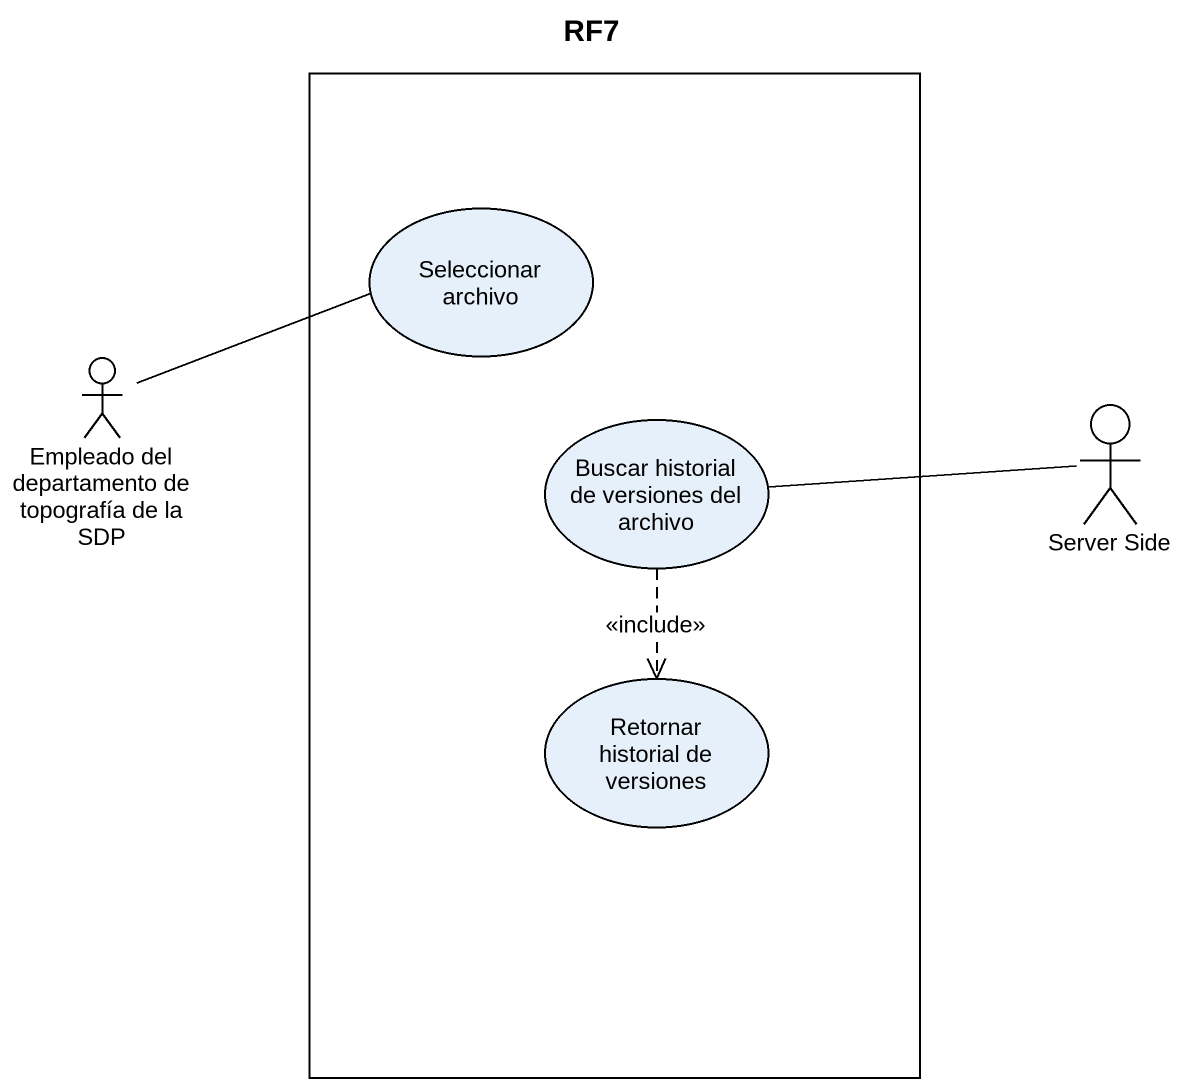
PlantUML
@startuml
title RF7
rectangle " " as rectangle1 {
  usecase "Seleccionar archivo" as Seleccionar_archivo
  usecase "Buscar historial de versiones del archivo" as Buscar_historial_de
  usecase "Retornar historial de versiones" as Retornar_historial_de
}
actor "Empleado del departamento de topografía de la SDP" as Empleado_del_departamento
actor "Server Side" as Server_Side
Seleccionar_archivo -left- Empleado_del_departamento
Buscar_historial_de -right- Server_Side
Buscar_historial_de ..> Retornar_historial_de : <<include>>
@enduml
